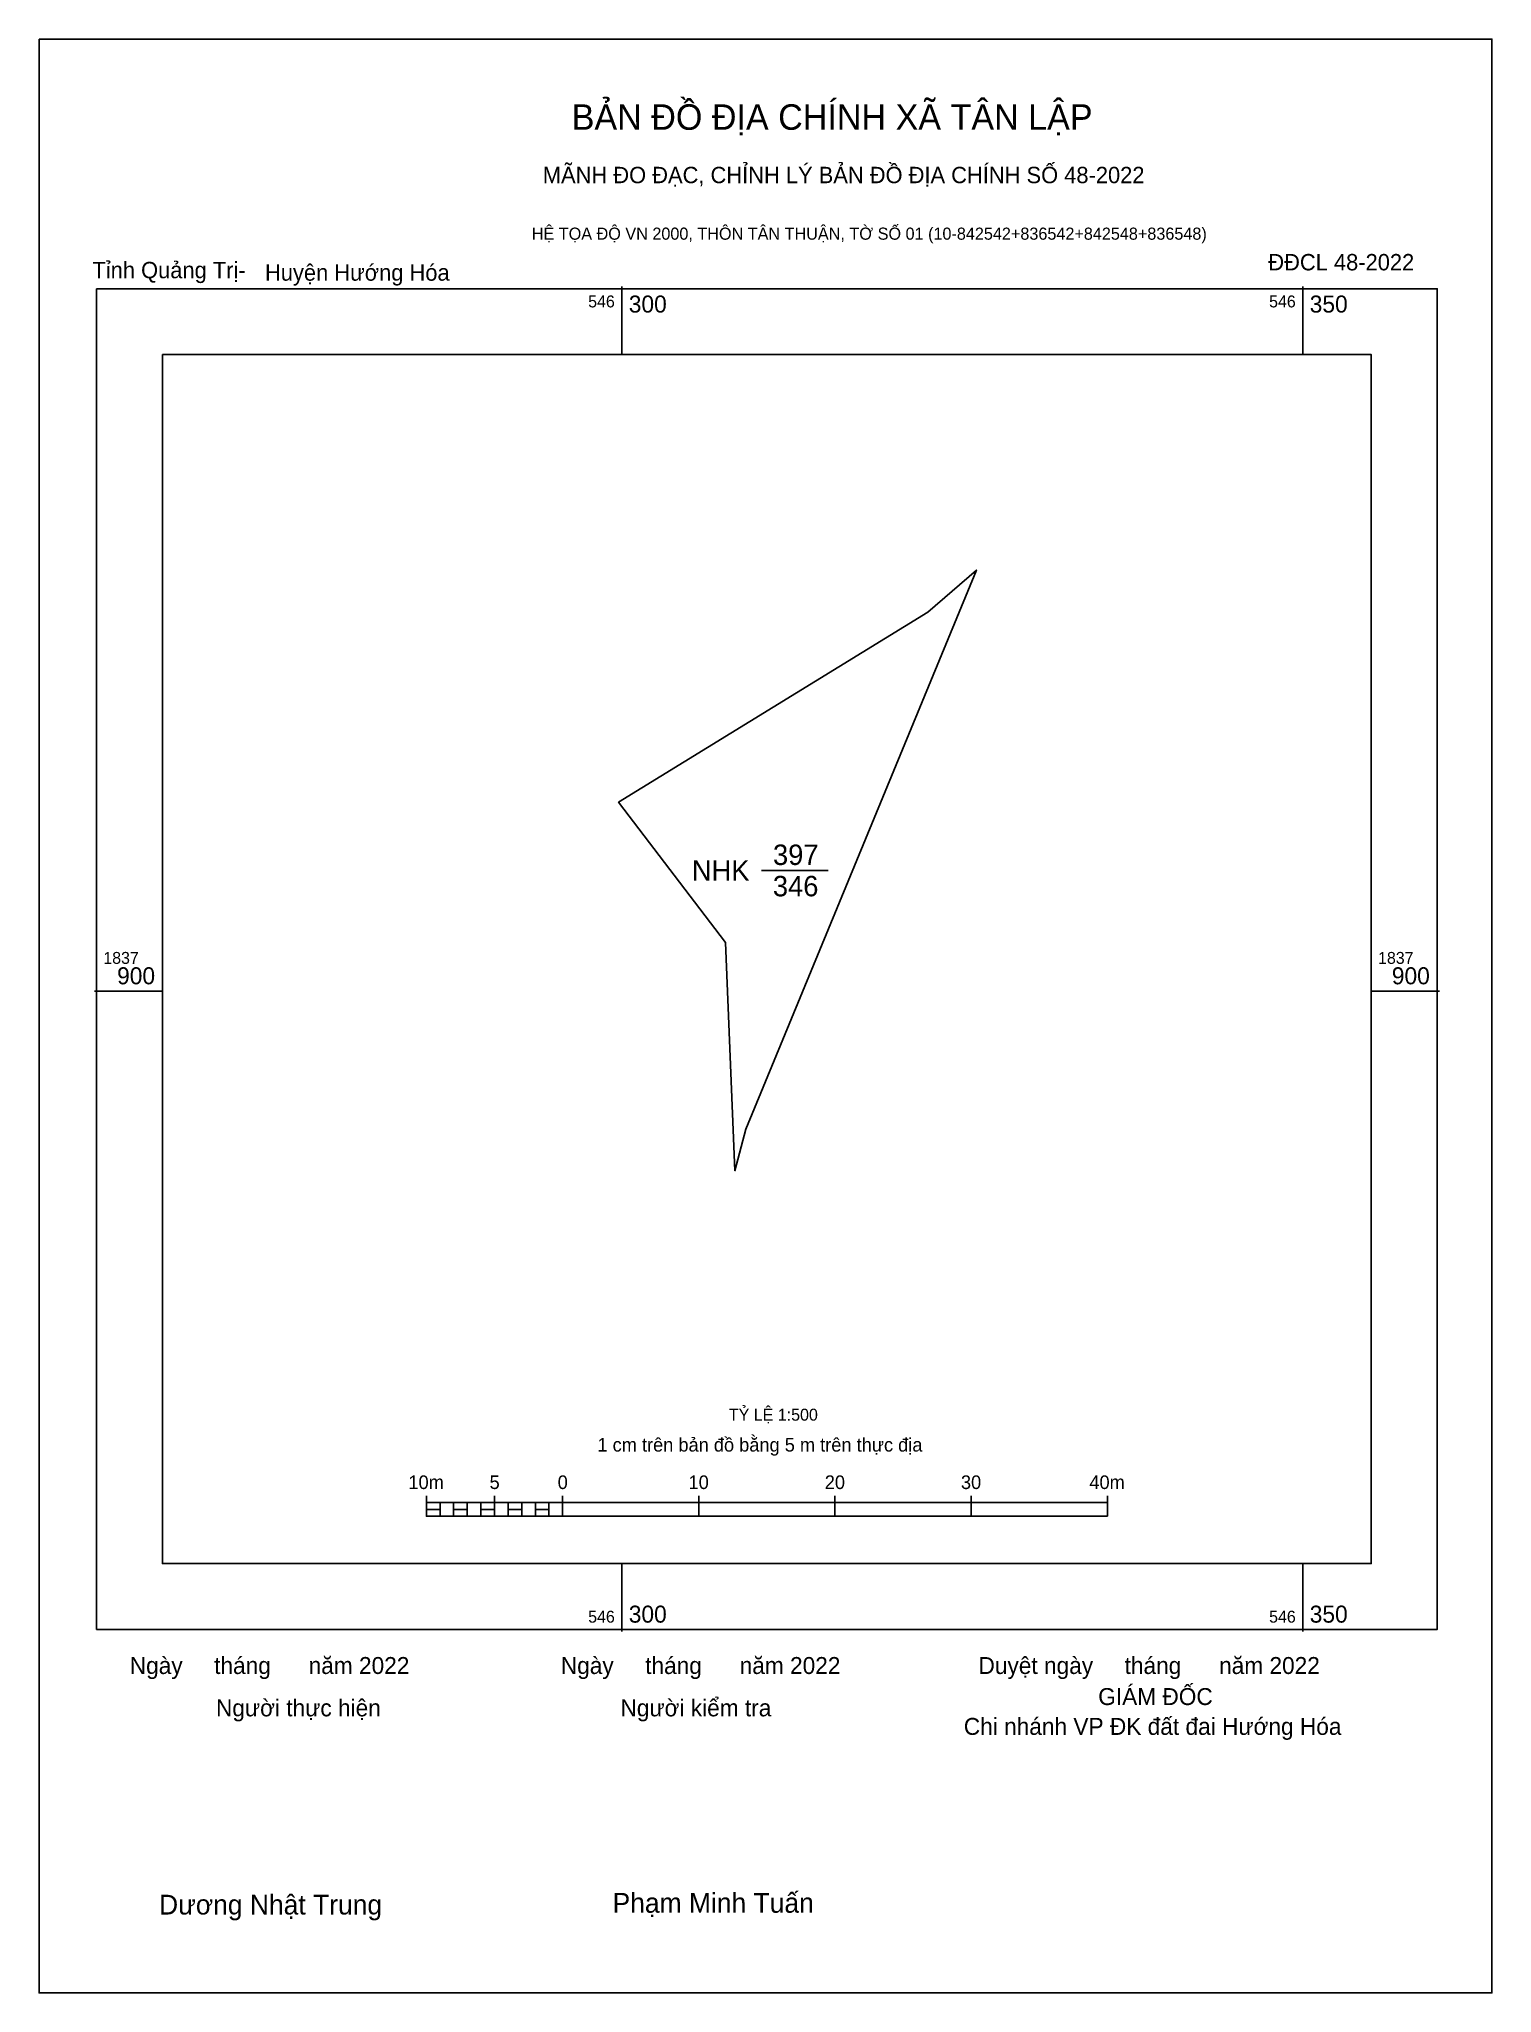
# Model space of a CAD drawing. Extents: x 546257 to 546364, y 1837826 to 1837970.
import ezdxf

# ---------------------------------------------------------------- set-up
doc = ezdxf.new("R2010")
doc.units = 0
for name, color, linetype in [('Level 10', 7, 'Continuous'), ('Level 13', 7, 'Continuous'), ('Level 15', 7, 'Continuous'), ('Level 54', 7, 'Continuous'), ('Level 6', 7, 'Continuous'), ('Level 62', 7, 'Continuous'), ('Level 63', 7, 'Continuous'), ('Level 9', 7, 'Continuous')]:
    doc.layers.add(name, color=color, linetype=linetype)

msp = doc.modelspace()

# ---------------------------------------------------------------- linework, layer by layer
at = {"layer": 'Level 10'}
msp.add_lwpolyline([(546307.61, 1837903.56), (546299.75, 1837913.87), (546322.46, 1837927.82), (546326.03, 1837930.91), (546309.09, 1837889.87), (546308.3, 1837886.81)], close=True, dxfattribs=at)
at = {"layer": 'Level 15'}
msp.add_lwpolyline([(546257.2, 1837969.9), (546363.88, 1837969.9), (546363.88, 1837826.44), (546257.2, 1837826.44)], close=True, dxfattribs=at)
at = {"layer": 'Level 54'}
msp.add_line((546310.25, 1837908.86), (546315.15, 1837908.86), dxfattribs=at)
at = {"layer": 'Level 62'}
msp.add_lwpolyline([(546266.26, 1837946.73), (546355.02, 1837946.73), (546355.02, 1837857.97), (546266.26, 1837857.97)], close=True, dxfattribs=at)
at = {"layer": 'Level 63'}
for p, q in [((546300, 1837951.73), (546300, 1837946.73)), ((546350, 1837951.73), (546350, 1837946.73)), ((546261.26, 1837900), (546266.26, 1837900)), ((546355.02, 1837900), (546360.02, 1837900)), ((546285.64, 1837862.94), (546285.64, 1837861.44)), ((546285.64, 1837862.44), (546335.64, 1837862.44)), ((546286.64, 1837862.44), (546286.64, 1837861.44)), ((546287.64, 1837862.44), (546287.64, 1837861.44)), ((546288.64, 1837862.44), (546288.64, 1837861.44)), ((546289.64, 1837862.44), (546289.64, 1837861.44)), ((546290.64, 1837862.94), (546290.64, 1837861.44)), ((546290.64, 1837862.44), (546290.64, 1837861.44)), ((546291.64, 1837862.44), (546291.64, 1837861.44)), ((546292.64, 1837862.44), (546292.64, 1837861.44)), ((546293.64, 1837862.44), (546293.64, 1837861.44)), ((546294.64, 1837862.44), (546294.64, 1837861.44)), ((546295.64, 1837862.94), (546295.64, 1837861.44)), ((546295.64, 1837862.44), (546295.64, 1837861.44)), ((546305.64, 1837862.94), (546305.64, 1837861.44)), ((546315.64, 1837862.94), (546315.64, 1837861.44)), ((546325.64, 1837862.94), (546325.64, 1837861.44)), ((546335.64, 1837862.94), (546335.64, 1837861.44)), ((546285.64, 1837861.44), (546335.64, 1837861.44)), ((546300, 1837857.97), (546300, 1837852.97)), ((546350, 1837857.97), (546350, 1837852.97))]:
    msp.add_line(p, q, dxfattribs=at)
for points in [[(546261.42, 1837951.57), (546359.86, 1837951.57), (546359.86, 1837853.13), (546261.42, 1837853.13)], [(546285.64, 1837861.94), (546286.64, 1837861.94), (546286.64, 1837861.44), (546285.64, 1837861.44)], [(546285.64, 1837861.94), (546286.64, 1837861.94), (546286.64, 1837861.44), (546285.64, 1837861.44)], [(546287.64, 1837861.94), (546288.64, 1837861.94), (546288.64, 1837861.44), (546287.64, 1837861.44)], [(546289.64, 1837861.94), (546290.64, 1837861.94), (546290.64, 1837861.44), (546289.64, 1837861.44)], [(546291.64, 1837861.94), (546292.64, 1837861.94), (546292.64, 1837861.44), (546291.64, 1837861.44)], [(546293.64, 1837861.94), (546294.64, 1837861.94), (546294.64, 1837861.44), (546293.64, 1837861.44)]]:
    msp.add_lwpolyline(points, close=True, dxfattribs=at)

# ---------------------------------------------------------------- texts
at = {"layer": 'Level 13'}
for s, p in [('397', (546311.09, 1837909.26)), ('NHK', (546305.13, 1837908.11)), ('346', (546311.08, 1837906.96))]:
    msp.add_text(s, height=1.5, dxfattribs=at).set_placement(p)
at = {"layer": 'Level 6'}
msp.add_text('TỶ LỆ 1:500', height=0.879, dxfattribs=at).set_placement((546307.85, 1837868.46))
at = {"layer": 'Level 63'}
for s, height, p in [('BẢN ĐỒ ĐỊA CHÍNH XÃ TÂN LẬP', 1.8718, (546296.31, 1837963.24)), ('MÃNH ĐO ĐẠC, CHỈNH LÝ BẢN ĐỒ ĐỊA CHÍNH SỐ 48-2022', 1.2011, (546294.19, 1837959.32)), ('HỆ TỌA ĐỘ VN 2000, THÔN TÂN THUẬN, TỜ SỐ 01 (10-842542+836542+842548+836548)', 0.8891, (546293.38, 1837955.17)), ('546', 0.875, (546297.52, 1837950.2)), ('300', 1.25, (546300.5, 1837949.82)), ('546', 0.875, (546347.52, 1837950.2)), ('350', 1.25, (546350.5, 1837949.82)), ('1837', 0.875, (546261.92, 1837902)), ('1837', 0.875, (546355.52, 1837902)), ('900', 1.25, (546262.93, 1837900.5)), ('900', 1.25, (546356.53, 1837900.5)), ('1 cm trên bản đồ bằng 5 m trên thực địa', 1, (546298.2, 1837866.19)), ('10m', 1, (546284.32, 1837863.44)), ('5', 1, (546290.28, 1837863.44)), ('0', 1, (546295.28, 1837863.44)), ('10', 1, (546304.89, 1837863.44)), ('20', 1, (546314.89, 1837863.44)), ('30', 1, (546324.89, 1837863.44)), ('40m', 1, (546334.32, 1837863.44)), ('546', 0.875, (546297.52, 1837853.63)), ('300', 1.25, (546300.5, 1837853.63)), ('546', 0.875, (546347.52, 1837853.63)), ('350', 1.25, (546350.5, 1837853.63)), ('Ngày     tháng      năm 2022', 1.2442, (546263.86, 1837849.86)), ('Ngày     tháng      năm 2022', 1.2442, (546295.51, 1837849.86)), ('Duyệt ngày     tháng      năm 2022', 1.2442, (546326.18, 1837849.86)), ('Người thực hiện', 1.2442, (546270.19, 1837846.75)), ('Người kiểm tra', 1.2442, (546299.89, 1837846.75)), ('GIÁM ĐỐC', 1.244, (546334.97, 1837847.58)), ('Chi nhánh VP ĐK đất đai Hướng Hóa', 1.2442, (546325.1, 1837845.39)), ('Dương Nhật Trung', 1.4512, (546266.01, 1837832.2)), ('Phạm Minh Tuấn', 1.4512, (546299.31, 1837832.33))]:
    msp.add_text(s, height=height, dxfattribs=at).set_placement(p)
at = {"layer": 'Level 9'}
for s, p in [('Tỉnh Quảng Trị-', (546261.12, 1837952.34)), ('Huyện Hướng Hóa', (546273.79, 1837952.16)), ('ĐĐCL 48-2022', (546347.46, 1837952.92))]:
    msp.add_text(s, height=1.2011, dxfattribs=at).set_placement(p)

doc.saveas('drawing.dxf')
